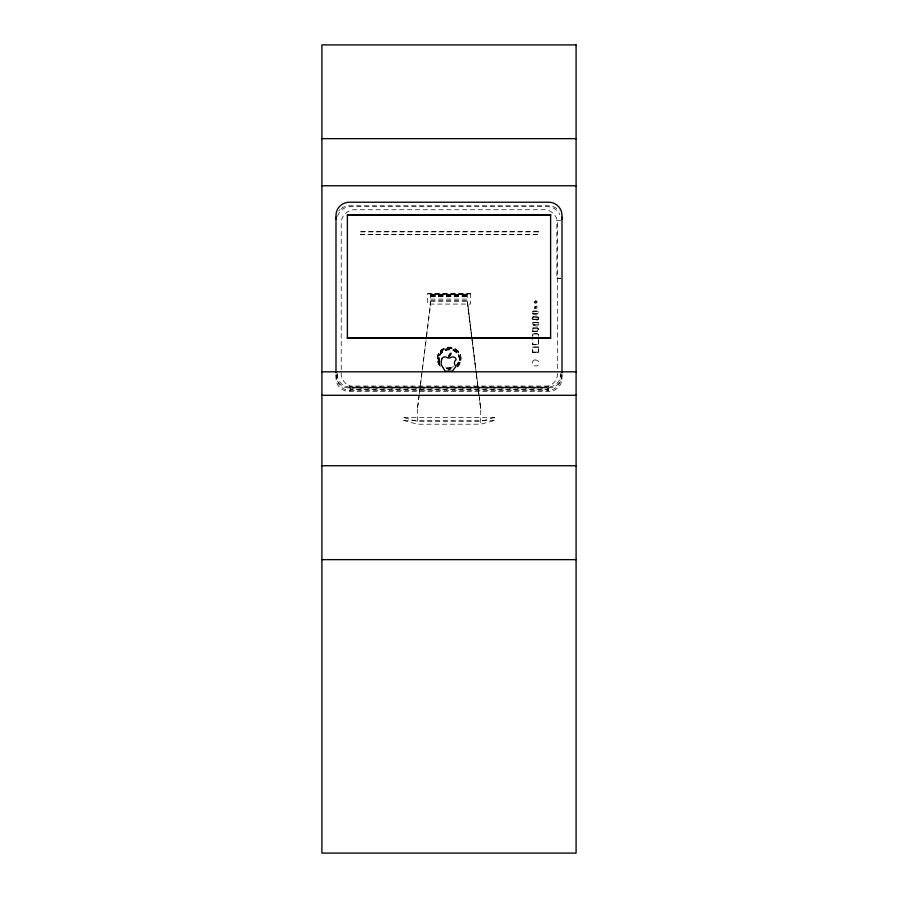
<?xml version="1.0" encoding="UTF-8"?>
<svg xmlns="http://www.w3.org/2000/svg" width="898" height="898" viewBox="0 0 898 898"><rect width="100%" height="100%" fill="white"/><g stroke="black" fill="none" stroke-linecap="round" stroke-linejoin="round"><path stroke-width="0.67" stroke-dasharray="4.49 3.37" d="M557.602 373.4L557.478 375.139A13.829 13.65 0 0 1 553.471 383.042A14.289 14.11 0 0 1 545.277 386.971L353.43 386.982A14.289 14.11 0 0 1 345.225 383.042A13.829 13.65 0 0 1 341.218 375.139L341.218 221.582A13.829 13.65 0 0 1 345.236 213.679A14.289 14.11 0 0 1 353.43 209.75L545.277 209.739A14.289 14.11 0 0 1 553.471 213.679A13.829 13.65 0 0 1 557.49 221.582L557.602 370.593M419.13 395.12L417.402 409.005L430.658 304.141L430.658 294.331L467.521 294.331L467.465 304.141L471.832 338.58M419.299 393.728L422.049 371.514M422.228 370.122L426.359 336.806M426.528 335.414L430.658 302.087M536.42 301.537L536.005 302.48L535.006 302.357L535.365 300.763L536.42 301.762L534.871 301.952M532.817 311.741L533.221 311.112L538.171 311.404M538.239 317.241C541.775 321.933 528.024 320.429 533.221 316.781M534.793 307.408L534.793 306.768M532.873 322.865L538.183 322.36M534.871 306.79L536.308 306.79L535.376 307.992L535.174 306.274L536.42 307.206L534.871 307.385M537.969 311.179C523.792 309.608 539.878 320.103 538.362 311.774M538.138 322.584C524.365 320.373 539.866 331.194 538.306 322.898M532.828 313.548L538.317 313.862M538.239 319.104L533.03 319.452M534.759 301.773L535.365 300.987L536.308 301.358M532.727 322.573L533.075 325.087L538.07 325.098M532.929 311.224L532.963 313.974M532.907 331.126L537.318 331.126L538.272 330.183M532.907 327.938L532.907 331.351L537.318 331.351L538.272 328.881M403.797 417.592L494.338 417.592L494.338 420.522L480.722 424.215L417.402 424.215L403.797 420.522L403.797 417.592L417.402 421.398L480.722 421.398L494.338 417.592M403.797 420.522L494.338 420.522M538.171 313.772L532.963 313.75M538.104 324.863L532.873 324.548M538.059 319.273L533.03 319.228M533.12 317.028L537.947 317.005M560.722 220.414L556.861 220.302L556.861 278.335L560.722 278.335M360.345 231.897L538.497 231.897M360.345 234.389L538.497 234.389M556.861 278.223L560.722 278.223M427.695 293.803L470.429 293.803M430.658 294.544L467.521 294.544M430.658 295.027L467.521 295.038M430.658 295.251L467.465 295.251M430.658 295.779L467.521 295.779M430.658 295.992L467.521 295.992M430.658 296.486L467.521 296.475M430.658 296.722L467.465 296.722M430.658 299.101L467.465 299.101M430.658 300.852L467.465 300.852M430.658 301.144L467.465 301.144M533.21 316.747L538.261 317.342M537.419 327.927L532.66 327.927L532.66 331.598L537.419 331.598L538.519 330.509L538.519 329.016L537.318 327.938L538.272 329.117M532.907 328.174L537.318 328.174M538.519 334.853L537.341 333.742L532.66 333.764L532.66 336.222M532.862 333.977L537.341 333.977L538.317 334.943M532.896 344.316L538.284 344.316M532.918 347.212L538.261 347.212M532.918 352.072L538.261 352.072M349.333 387.7L548.667 387.7M349.333 388.957L548.667 388.957M538.093 322.326L538.171 325.054M472 339.96L476.187 373.029M476.367 374.41L479.15 396.456M480.722 408.859L479.33 397.836L480.722 408.859L480.722 424.193M471.944 338.142L467.465 302.087L471.596 335.414M472.112 339.523L476.243 372.805M476.423 374.197L479.173 396.377M471.776 336.806L475.906 370.122M476.075 371.514L478.825 393.728M479.004 395.12L480.722 409.005M562.002 374.174L562.002 378.361A13.335 13.167 0 0 1 548.667 391.528L349.333 391.528A13.335 13.167 0 0 1 335.998 378.361L335.998 374.174M560.88 373.366L560.88 377.564A13.201 13.032 0 0 1 547.679 390.596M547.679 388.037L547.679 389.676L350.321 389.676L350.321 388.037M538.519 339.612L538.519 344.776L532.66 344.776L532.66 339.612M538.194 316.915L538.171 319.43M538.317 334.707L538.317 336.267M538.284 339.624L538.284 344.54L532.896 344.54L532.896 339.624M538.261 346.987L538.261 352.308L532.918 352.308L532.918 346.987M532.918 317.073L532.918 319.217M532.862 333.742L532.862 336.155M460.831 359.11L460.831 360.334M459.338 358.964L459.406 360.21M438.954 357.101L438.954 358.336M437.461 356.966L437.461 358.201M417.402 408.859L417.402 424.193M337.12 373.366L337.12 377.564A13.201 13.032 0 0 0 350.321 390.596M440.065 364.947A11.741 10.888 0 0 1 441.704 349.614A11.741 10.888 0 0 1 458.216 351.129A11.741 10.888 0 0 1 456.588 366.463M451.054 368.786A11.741 10.888 0 0 1 442.31 366.889M439.818 361.961A10.237 9.508 0 0 1 444.117 349.76A10.237 9.508 0 0 1 457.598 352.667A10.237 9.508 0 0 1 455.645 365.385M453.367 366.698A10.237 9.508 0 0 1 445.531 366.934M439.818 363.185A10.237 9.508 0 0 1 444.117 350.983A10.237 9.508 0 0 1 457.598 353.902A10.237 9.508 0 0 1 455.645 366.62M450.807 368.64A10.237 9.508 0 0 1 448.136 368.73M440.065 366.171A11.741 10.888 0 0 1 441.704 350.849A11.741 10.888 0 0 1 458.216 352.364A11.741 10.888 0 0 1 456.588 367.686M440.065 365.149A11.741 10.888 0 0 1 441.704 349.816A11.741 10.888 0 0 1 458.216 351.331A11.741 10.888 0 0 1 456.588 366.665M451.054 368.988A11.741 10.888 0 0 1 447.99 369.078M440.233 366.126A11.629 10.776 0 0 1 441.412 351.152A11.629 10.776 0 0 1 457.61 351.803A11.629 10.776 0 0 1 457.374 366.822M439.751 363.219A10.305 9.564 0 0 1 450.156 349.749A10.305 9.564 0 0 1 457.52 364.835M450.818 368.708A10.305 9.564 0 0 1 445.509 368.214M439.751 362.186A10.305 9.564 0 0 1 450.156 348.727A10.305 9.564 0 0 1 457.52 363.813M450.818 367.675A10.305 9.564 0 0 1 445.509 367.192M338.759 210.94A13.335 13.167 0 0 1 339.904 209.649M341.218 208.504A13.335 13.167 0 0 1 349.333 205.788L548.667 205.788A13.335 13.167 0 0 1 559.241 210.94M335.998 374.803A13.335 13.167 0 0 0 349.333 387.97L548.667 387.97A13.335 13.167 0 0 0 562.002 374.803M337.569 216.351A13.201 13.032 0 0 1 350.321 206.697L547.679 206.697A13.201 13.032 0 0 1 559.881 214.734M337.12 374.118A13.201 13.032 0 0 0 350.321 387.15L547.679 387.15A13.201 13.032 0 0 0 560.88 374.118M534.815 359.907L534.018 360.199A3.311 3.266 0 0 0 532.289 362.972L532.379 363.825A3.311 3.266 0 0 0 533.861 365.845L537.161 365.946A3.311 3.266 0 0 0 537.33 360.289L534.815 359.907M538.497 231.662L360.345 231.662L360.345 234.614L538.497 234.614L538.497 231.662M470.429 293.736L427.695 293.736L427.695 304.074L470.429 304.074L470.429 293.736M538.519 346.954L532.66 346.954L532.66 352.566L538.519 352.566L538.519 346.954M548.667 386.061L349.333 386.061L349.333 390.596L548.667 390.596L548.667 386.061M534.86 308.452A1.47 1.448 0 0 0 537.06 307.206A1.47 1.448 0 0 0 534.86 305.949A1.47 1.448 0 0 0 534.86 308.452M534.557 302.806A1.47 1.448 0 0 0 537.015 302.132A1.47 1.448 0 0 0 535.197 300.381A1.47 1.448 0 0 0 534.557 302.806"/><path stroke-width="1.35" d="M321.911 138.651L576.089 138.651M321.911 185.763L576.089 185.763M550.609 214.835L347.391 214.734L347.391 338.277M347.391 214.959L550.609 214.959M347.391 337.816L550.609 337.917M347.391 338.041L550.609 338.041M321.911 371.817L576.089 371.817M321.911 395.3L576.089 395.3M321.911 465.725L576.089 465.725M321.911 559.634L576.089 559.634M562.002 372.771L562.002 215.385A13.335 13.167 0 0 0 548.667 202.23L349.333 202.23A13.335 13.167 0 0 0 335.998 215.385L335.998 372.771M550.609 214.734L550.609 338.277M561.89 217.237A13.335 13.167 0 0 1 562.002 218.955M335.998 218.955A13.335 13.167 0 0 1 336.11 217.237M441.984 358.583L441.636 359.649A11.584 11.438 0 0 0 441.569 365.228L444.925 370.762A3.895 3.85 0 0 0 446.912 371.301A5.119 5.051 0 0 1 448.517 370.93L448.854 370.919A5.119 5.051 0 0 1 450.818 371.301A3.558 3.513 0 0 0 452.671 370.751L455.926 366.395A4.367 4.31 0 0 1 456.139 359.649L455.757 358.583A2.829 2.795 0 0 0 454.781 357.494A3.626 3.57 0 0 0 450.852 357.483A3.805 3.749 0 0 1 446.935 357.505A3.626 3.57 0 0 0 443.017 357.483A3.188 3.143 0 0 0 441.996 358.583M576.089 44.9L321.911 44.9L321.911 853.1L576.089 853.1L576.089 44.9M448.764 356.663A4.322 4.266 0 0 0 450.976 353.116A4.322 4.266 0 0 0 448.764 356.663"/></g></svg>
